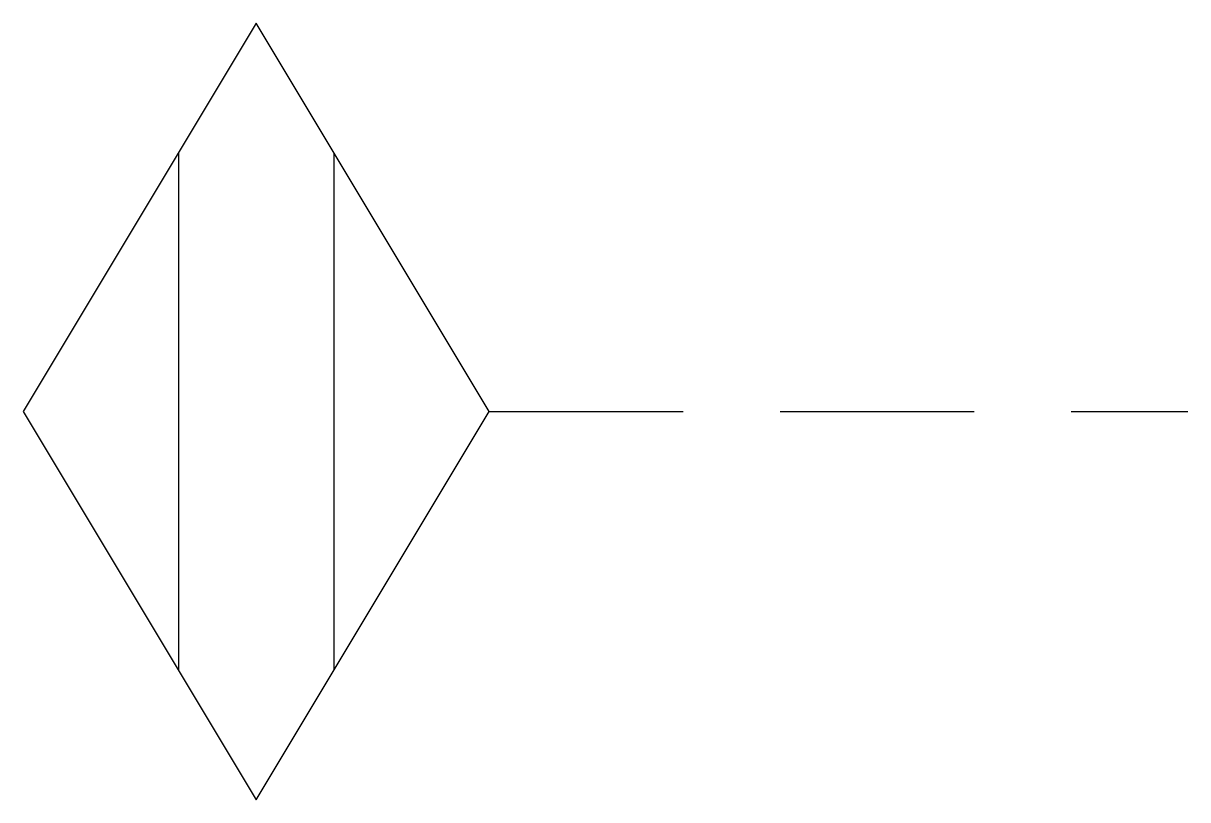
# Model space of a CAD drawing. Extents: x 1352.5 to 1360, y 1867.5 to 1872.5.
import ezdxf

# ---------------------------------------------------------------- set-up
doc = ezdxf.new("R2010")
doc.units = 0
doc.header["$LTSCALE"] = 10
doc.header["$MEASUREMENT"] = 0
doc.linetypes.add('DASHEDX2', pattern=[1.5, 1, -0.5])
doc.layers.get('0').update_dxf_attribs({"linetype": 'CONTINUOUS'})

msp = doc.modelspace()

# ---------------------------------------------------------------- linework, layer by layer
msp.add_lwpolyline([(1354, 1872.5), (1352.5, 1870), (1354, 1867.5), (1355.5, 1870), (1354, 1872.5)], close=True)
for points in [[(1353.5, 1871.6667), (1353.5, 1868.3333)], [(1354.5, 1871.6667), (1354.5, 1868.3333)]]:
    msp.add_lwpolyline(points)
at = {"linetype": 'DASHEDX2', "ltscale": 0.125}
msp.add_lwpolyline([(1355.5, 1870), (1360, 1870)], dxfattribs=at)

doc.saveas('drawing.dxf')
